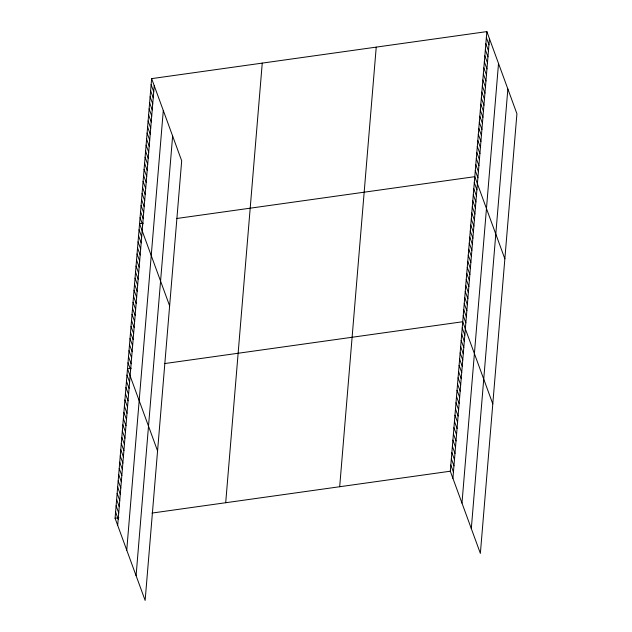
<?xml version="1.0" encoding="UTF-8"?>
<svg xmlns="http://www.w3.org/2000/svg" width="632" height="632" viewBox="0 0 632 632"><rect width="100%" height="100%" fill="white"/><g stroke="black" fill="none" stroke-linecap="round" stroke-linejoin="round"><path stroke-width="0.95" d="M151.633 78.629L181.692 160.789L145.139 600.4L115.079 518.248L151.633 78.629L486.861 31.6L516.921 113.752L480.367 553.371L450.308 471.211L486.861 31.6M117.686 525.366L154.232 85.755M126.748 550.124L163.293 110.513M136.085 575.641L172.631 136.022M225.703 502.724L262.256 63.113M339.684 486.735L376.23 47.123M452.915 478.337L489.46 38.718M461.976 503.096L498.522 63.484M471.306 528.605L507.859 88.994M143.353 223.175L139.569 223.704L169.629 305.856M176.447 218.53L474.798 176.676L504.857 258.828M131.29 368.251L127.506 368.78L157.573 450.932M164.383 363.605L462.735 321.743L492.794 403.895M115.079 518.248L118.863 517.719M151.957 513.073L450.308 471.211M486.356 37.644L488.963 44.761M485.85 43.687L488.457 50.813M485.352 49.731L487.951 56.856M484.847 55.782L487.454 62.9M484.341 61.825L486.948 68.943M483.843 67.869L486.45 74.987M483.338 73.912L485.945 81.03M482.84 79.956L485.439 87.074M482.334 85.999L484.942 93.125M481.829 92.051L484.436 99.169M481.331 98.094L483.938 105.212M480.826 104.138L483.433 111.256M480.32 110.181L482.927 117.299M479.822 116.225L482.429 123.343M479.317 122.268L481.924 129.394M478.819 128.312L481.418 135.438M478.313 134.363L480.92 141.481M477.808 140.407L480.415 147.525M477.31 146.45L479.917 153.568M476.804 152.494L479.412 159.612M476.307 158.537L478.906 165.655M475.801 164.581L478.408 171.707M475.296 170.632L477.903 177.75M474.292 182.719L476.899 189.837M473.787 188.763L476.394 195.881M473.289 194.806L475.896 201.924M472.783 200.85L475.39 207.975M472.286 206.893L474.885 214.019M471.78 212.945L474.387 220.062M471.274 218.988L473.882 226.106M470.777 225.032L473.384 232.149M470.271 231.075L472.878 238.193M469.774 237.118L472.373 244.236M469.268 243.162L471.875 250.288M468.762 249.213L471.369 256.331M468.265 255.257L470.864 262.375M467.759 261.3L470.366 268.418M467.253 267.344L469.86 274.462M466.756 273.387L469.363 280.505M466.25 279.431L468.857 286.557M465.752 285.474L468.352 292.6M465.247 291.526L467.854 298.644M464.741 297.569L467.348 304.687M464.243 303.613L466.851 310.731M463.738 309.656L466.345 316.774M463.24 315.7L465.839 322.818M462.213 327.976L464.82 335.094M461.7 334.202L464.307 341.32M461.178 340.427L463.785 347.553M460.665 346.66L463.272 353.778M460.143 352.885L462.75 360.003M459.63 359.11L462.229 366.236M459.108 365.343L461.716 372.461M458.595 371.569L461.194 378.687M458.074 377.794L460.681 384.92M457.552 384.027L460.159 391.145M457.039 390.252L459.646 397.37M456.517 396.477L459.124 403.603M456.004 402.71L458.611 409.828M455.482 408.936L458.089 416.053M454.969 415.161L457.576 422.287M454.448 421.394L457.054 428.512M453.934 427.619L456.533 434.737M453.413 433.844L456.02 440.97M452.899 440.077L455.498 447.195M452.378 446.303L454.985 453.421M451.856 452.528L454.463 459.654M451.343 458.761L453.95 465.879M450.821 464.986L453.428 472.104M151.127 84.68L153.734 91.798M150.621 90.724L153.228 97.841M150.124 96.767L152.731 103.885M149.618 102.811L152.225 109.929M149.12 108.854L151.72 115.972M148.615 114.898L151.222 122.023M148.109 120.941L150.716 128.067M147.612 126.993L150.219 134.11M147.106 133.036L149.713 140.154M146.6 139.08L149.207 146.197M146.103 145.123L148.71 152.241M145.597 151.167L148.204 158.284M145.099 157.21L147.698 164.336M144.594 163.261L147.201 170.379M144.088 169.305L146.695 176.423M143.59 175.348L146.197 182.466M143.085 181.392L145.692 188.51M142.587 187.435L145.186 194.553M142.082 193.479L144.689 200.605M141.576 199.522L144.183 206.648M141.078 205.574L143.685 212.692M140.573 211.617L143.18 218.735M140.067 217.661L142.674 224.779M139.064 229.748L141.671 236.866M138.566 235.791L141.165 242.917M138.06 241.843L140.667 248.961M137.555 247.886L140.162 255.004M137.057 253.93L139.664 261.048M136.552 259.973L139.159 267.091M136.054 266.017L138.653 273.135M135.548 272.06L138.155 279.186M135.043 278.104L137.65 285.23M134.545 284.155L137.144 291.273M134.039 290.199L136.646 297.317M133.534 296.242L136.141 303.36M133.036 302.286L135.643 309.404M132.53 308.329L135.137 315.447M132.033 314.373L134.632 321.498M131.527 320.424L134.134 327.542M131.022 326.468L133.629 333.585M130.524 332.511L133.131 339.629M130.018 338.555L132.625 345.672M129.513 344.598L132.12 351.716M129.015 350.642L131.622 357.767M128.509 356.685L131.116 363.811M128.012 362.736L130.611 369.854M126.985 375.005L129.592 382.123M126.471 381.23L129.078 388.356M125.95 387.463L128.557 394.581M125.436 393.689L128.043 400.807M124.915 399.914L127.522 407.04M124.401 406.147L127.008 413.265M123.88 412.372L126.487 419.49M123.366 418.597L125.965 425.723M122.845 424.83L125.452 431.948M122.332 431.056L124.931 438.173M121.81 437.281L124.417 444.407M121.289 443.514L123.896 450.632M120.775 449.739L123.382 456.857M120.254 455.964L122.861 463.09M119.74 462.197L122.347 469.315M119.219 468.423L121.826 475.541M118.705 474.656L121.312 481.774M118.184 480.881L120.791 487.999M117.67 487.106L120.27 494.224M117.149 493.339L119.756 500.457M116.636 499.564L119.235 506.682M116.114 505.79L118.721 512.908M115.601 512.023L118.2 519.141"/></g></svg>
